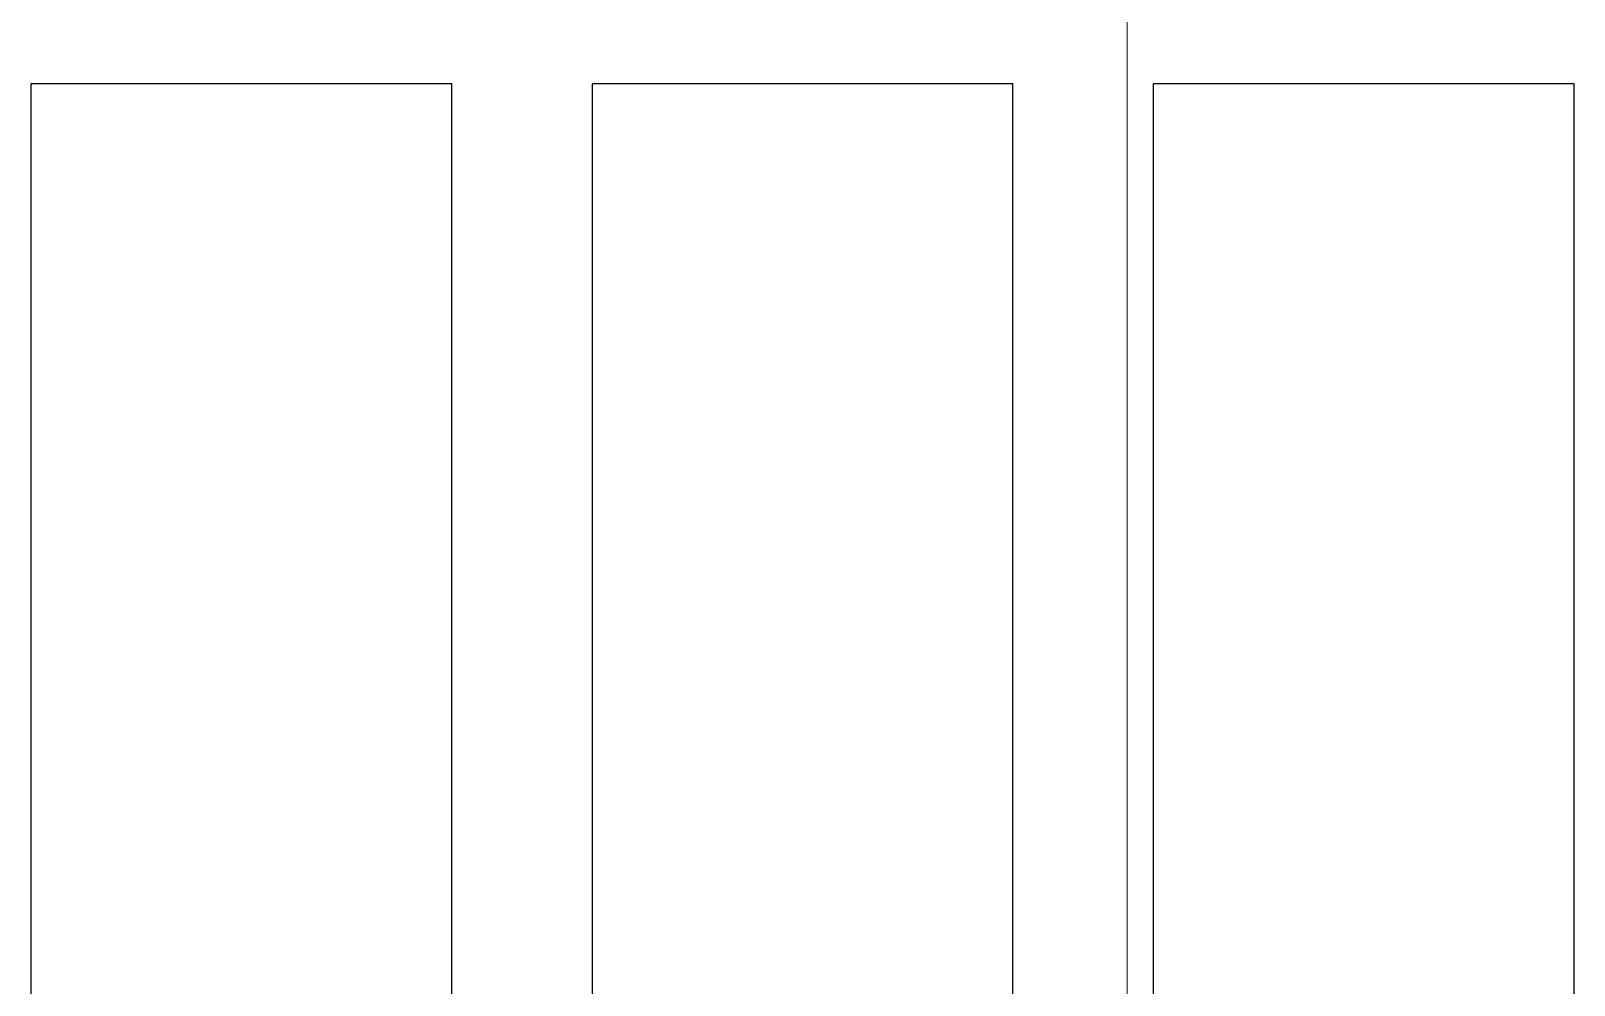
# Model space of a CAD drawing. Header units: millimetres. Extents: x -794334 to -714814, y -17806 to 22403.
# Drawn here: x -742231 to -741131, y -3439 to -2759 of the extents above; entities that cross this region are included whole.
import ezdxf
from ezdxf.xclip import XClip

# ---------------------------------------------------------------- set-up
doc = ezdxf.new("R2010")
doc.units = ezdxf.units.MM
doc.header["$XCLIPFRAME"] = 0
doc.layers.add('000 - WIPEOUT', color=250, linetype='Continuous')
doc.layers.add('A11_ALU.SOLID SHEET', color=2, linetype='Continuous')
doc.layers.add('G-ANNO-TEXT', color=3, linetype='Continuous', lineweight=9)

# ---------------------------------------------------------------- blocks, each defined once
blk = doc.blocks.new('*U1251')
at = {"color": 3}
for points in [[(-437.5, 6750), (437.5, 6750), (437.5, 6450), (-437.5, 6450)], [(-437.5, 6350), (437.5, 6350), (437.5, 6050), (-437.5, 6050)], [(-437.5, 5950), (437.5, 5950), (437.5, 5650), (-437.5, 5650)]]:
    blk.add_wipeout(points, dxfattribs=at).dxf.layer = '000 - WIPEOUT'
at = {"layer": 'A11_ALU.SOLID SHEET', "color": 0, "linetype": 'ByBlock'}
for points in [[(-437.5, 6450), (437.5, 6450), (437.5, 6750), (-437.5, 6750)], [(-437.5, 6050), (437.5, 6050), (437.5, 6350), (-437.5, 6350)], [(-437.5, 5650), (437.5, 5650), (437.5, 5950), (-437.5, 5950)]]:
    blk.add_lwpolyline(points, close=True, dxfattribs=at)
blk = doc.blocks.new('*U1610')
at = {"layer": 'A11_ALU.SOLID SHEET', "color": 0, "linetype": 'ByBlock', "rotation": 90}
blk.add_blockref('*U1251', (9200, -6813), dxfattribs=at)

msp = doc.modelspace()

# ---------------------------------------------------------------- block references
at = {"layer": 'A11_ALU.SOLID SHEET'}
ref = msp.add_blockref('*U1610', (-744681.2, 3579), dxfattribs=at)
XClip(ref).set_block_clipping_path([(-45802.4668593339, -9620.0029952967), (23702.8690583039, 10334.9999958097)])

# ---------------------------------------------------------------- next in the draw order: linework, layer by layer
at = {"layer": 'G-ANNO-TEXT', "color": 10}
msp.add_line((-741449.9, -1976.5), (-741449.9, -11329.3), dxfattribs=at)

doc.saveas('drawing.dxf')
